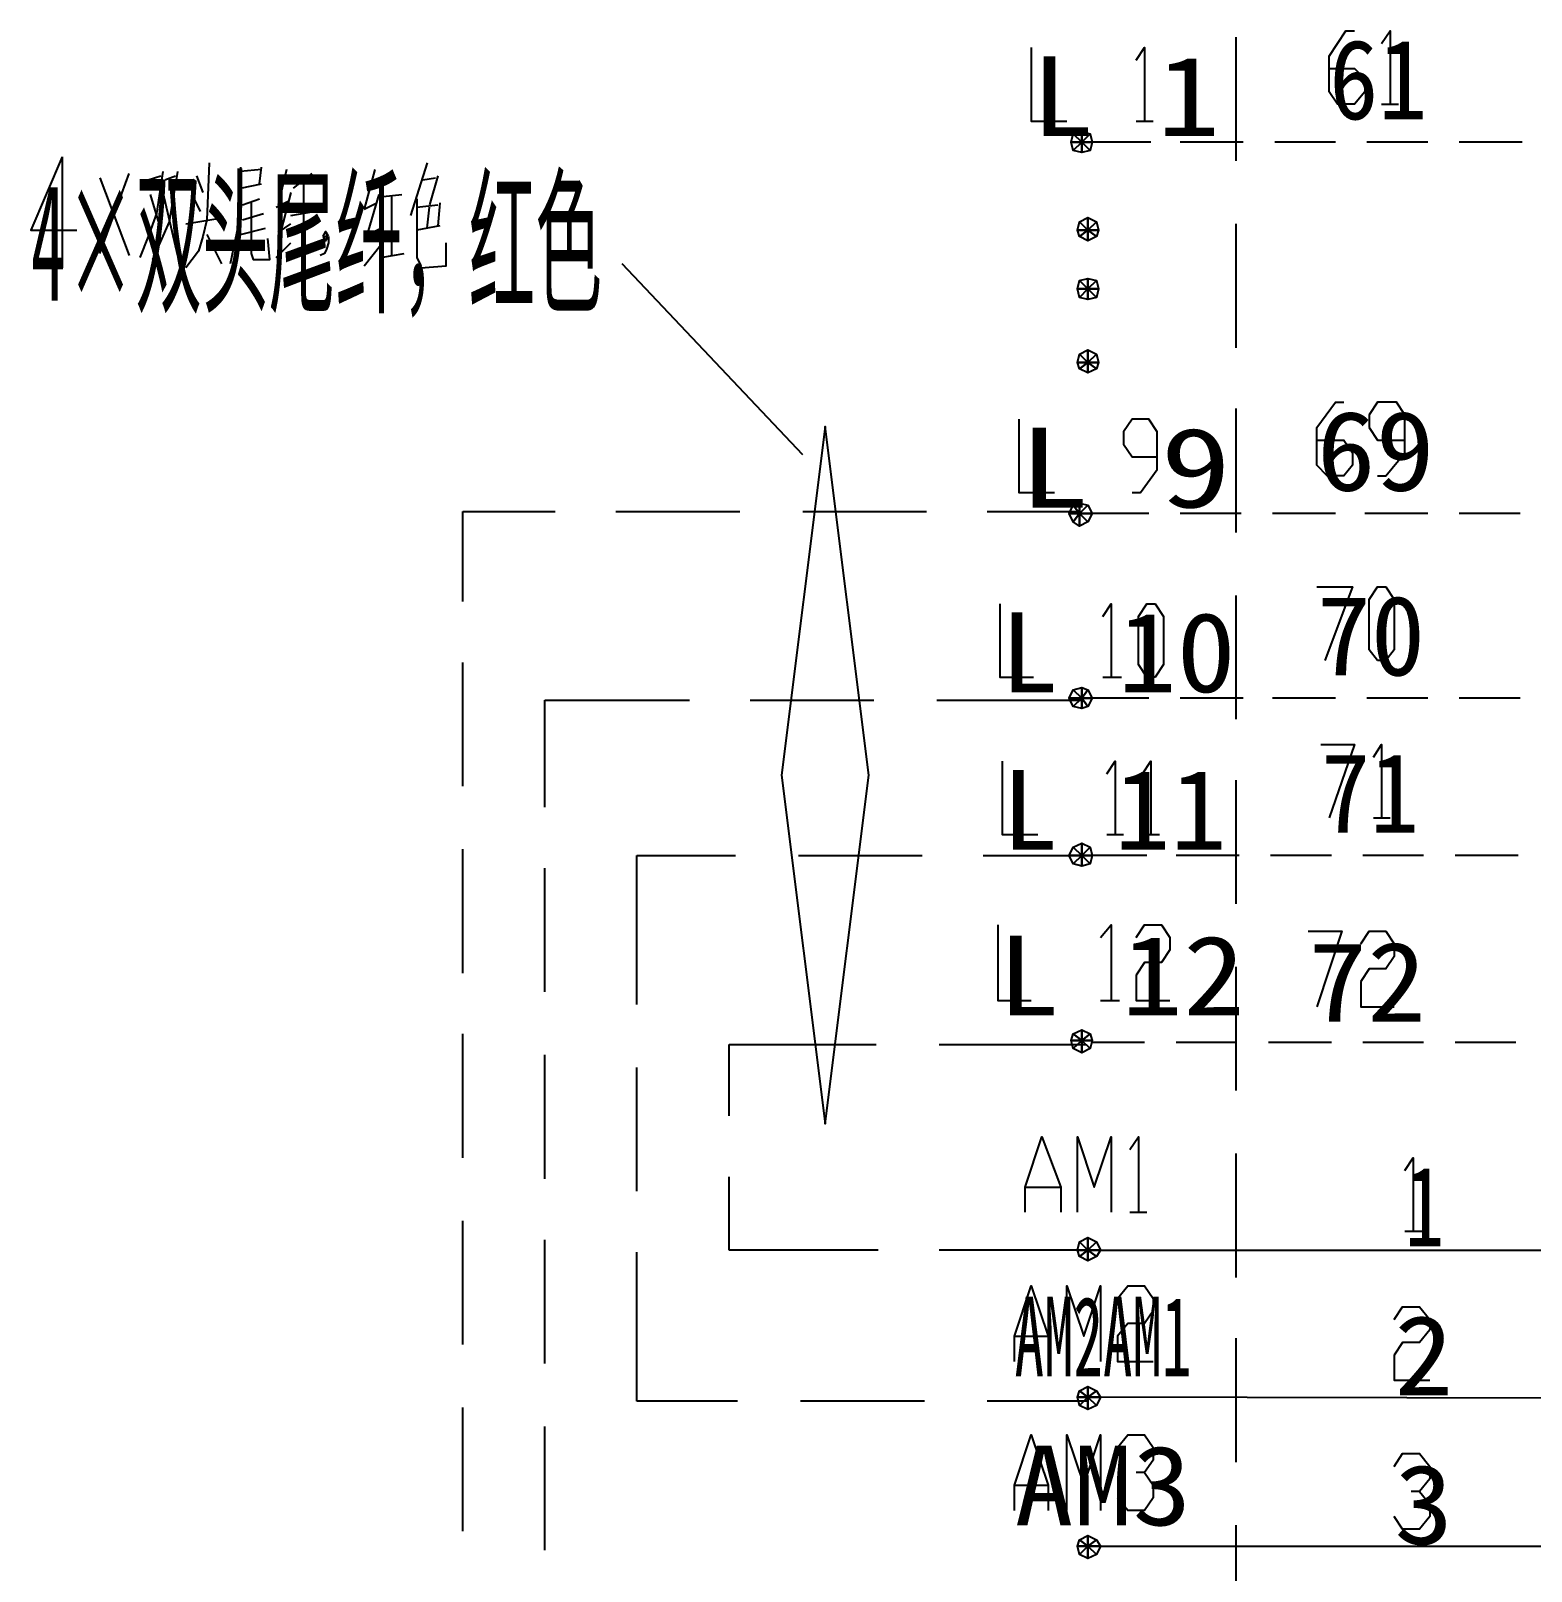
# Model space of a CAD drawing. Header units: metres. Extents: x 17 to 1757, y 17 to 1207.
# Drawn here: x 1063.2 to 1166.2, y 645.6 to 751.2 of the extents above; entities that cross this region are included whole.
import ezdxf

# ---------------------------------------------------------------- set-up
doc = ezdxf.new("R2010")
doc.units = ezdxf.units.M
for name, color, linetype in [('LINES', 7, 'Continuous'), ('POLYLINES', 4, 'Continuous'), ('TEXTS', 3, 'Continuous')]:
    doc.layers.add(name, color=color, linetype=linetype)

msp = doc.modelspace()

# ---------------------------------------------------------------- linework, layer by layer
at = {"layer": 'LINES'}
for p, q in [((1145.9, 750.82), (1145.9, 742.32)), ((1155.91, 746.21), (1157.06, 746.21)), ((1139.06, 745.06), (1140.22, 745.06)), ((1140.07, 743.62), (1136.04, 743.62)), ((1146.41, 743.62), (1142.09, 743.62)), ((1152.74, 743.62), (1148.57, 743.62)), ((1159.08, 743.62), (1154.9, 743.62)), ((1165.56, 743.62), (1161.24, 743.62)), ((1065.34, 742.61), (1065.34, 734.98)), ((1090.39, 742.18), (1089.24, 738.58)), ((1067.93, 735.98), (1069.94, 741.46)), ((1067.93, 741.17), (1069.94, 735.84)), ((1071.24, 741.02), (1072.1, 741.31)), ((1072.39, 741.02), (1073.11, 741.31)), ((1074.55, 741.31), (1074.98, 740.16)), ((1079.02, 741.74), (1077.58, 741.6)), ((1078.87, 740.74), (1079.02, 741.89)), ((1080.74, 741.74), (1080.17, 739.3)), ((1082.47, 741.46), (1081.18, 740.45)), ((1081.9, 741.02), (1081.9, 735.12)), ((1086.79, 741.74), (1086.07, 739.01)), ((1090.1, 741.02), (1090.97, 741.17)), ((1091.11, 741.31), (1090.54, 739.3)), ((1071.38, 740.02), (1072.1, 737.57)), ((1074.84, 738.86), (1074.26, 740.02)), ((1077.58, 740.45), (1079.02, 740.74)), ((1081.03, 740.16), (1080.31, 737.42)), ((1087.08, 740.02), (1086.22, 737.14)), ((1087.37, 739.87), (1088.66, 740.02)), ((1087.94, 739.87), (1087.94, 735.84)), ((1077.72, 739.3), (1078.87, 739.73)), ((1080.02, 739.15), (1080.89, 739.58)), ((1081.03, 738.58), (1082.62, 738.86)), ((1086.07, 739.01), (1086.94, 739.44)), ((1089.67, 739.15), (1091.11, 739.3)), ((1090.39, 737.71), (1090.54, 739.15)), ((1091.26, 739.44), (1091.11, 737.86)), ((1073.83, 738), (1076.42, 738.43)), ((1077.72, 738.29), (1079.16, 738.72)), ((1080.17, 737.42), (1081.03, 738)), ((1091.26, 737.86), (1089.67, 737.57)), ((1145.9, 738), (1145.9, 729.5)), ((1075.27, 737.28), (1076.28, 735.26)), ((1077.58, 737.28), (1079.3, 737.71)), ((1080.02, 735.7), (1081.03, 736.7)), ((1083.34, 737.14), (1083.48, 737.14)), ((1083.48, 737.42), (1083.48, 737.14)), ((1083.48, 737.28), (1083.48, 737.14)), ((1083.48, 737.14), (1083.48, 736.99)), ((1086.07, 737.14), (1087.22, 737.71)), ((1086.07, 735.12), (1087.22, 736.56)), ((1087.22, 735.7), (1088.81, 735.98)), ((1116.17, 722.16), (1103.78, 735.26)), ((1145.9, 725.33), (1145.9, 716.83)), ((1092.84, 712.08), (1092.84, 718.27)), ((1092.84, 718.27), (1099.18, 718.27)), ((1103.35, 718.27), (1111.85, 718.27)), ((1116.17, 718.27), (1124.66, 718.27)), ((1128.84, 718.27), (1135.18, 718.27)), ((1139.93, 718.13), (1136.04, 718.13)), ((1146.26, 718.13), (1142.09, 718.13)), ((1152.74, 718.13), (1148.42, 718.13)), ((1159.08, 718.13), (1154.76, 718.13)), ((1165.42, 718.13), (1161.24, 718.13)), ((1145.9, 712.51), (1145.9, 704.02)), ((1092.84, 699.41), (1092.84, 707.9)), ((1136.76, 706.9), (1138.06, 706.9)), ((1098.46, 697.97), (1098.46, 705.31)), ((1098.46, 705.31), (1108.39, 705.31)), ((1112.57, 705.31), (1121.06, 705.31)), ((1125.38, 705.31), (1135.32, 705.31)), ((1139.93, 705.46), (1136.04, 705.46)), ((1146.41, 705.46), (1142.09, 705.46)), ((1152.74, 705.46), (1148.42, 705.46)), ((1159.08, 705.46), (1154.9, 705.46)), ((1165.42, 705.46), (1161.24, 705.46)), ((1145.9, 699.84), (1145.9, 691.34)), ((1155.34, 697.25), (1156.49, 697.25)), ((1137.05, 696.1), (1138.2, 696.1)), ((1139.5, 696.1), (1140.65, 696.1)), ((1092.84, 686.59), (1092.84, 695.09)), ((1104.79, 684.43), (1104.79, 694.66)), ((1104.79, 694.66), (1111.56, 694.66)), ((1115.88, 694.66), (1124.38, 694.66)), ((1128.55, 694.66), (1135.46, 694.66)), ((1139.78, 694.66), (1136.04, 694.66)), ((1146.12, 694.66), (1141.8, 694.66)), ((1152.46, 694.66), (1148.28, 694.66)), ((1158.79, 694.66), (1154.62, 694.66)), ((1165.27, 694.66), (1160.95, 694.66)), ((1098.46, 685.3), (1098.46, 693.79)), ((1145.9, 687.02), (1145.9, 678.53)), ((1136.62, 684.72), (1137.91, 684.72)), ((1092.84, 673.92), (1092.84, 682.42)), ((1139.64, 681.84), (1136.04, 681.84)), ((1145.98, 681.84), (1141.8, 681.84)), ((1152.46, 681.84), (1148.14, 681.84)), ((1158.79, 681.84), (1154.62, 681.84)), ((1165.13, 681.84), (1160.95, 681.84)), ((1098.46, 672.48), (1098.46, 680.98)), ((1111.13, 676.8), (1111.13, 681.7)), ((1111.13, 681.7), (1121.21, 681.7)), ((1125.53, 681.7), (1135.61, 681.7)), ((1104.79, 671.62), (1104.79, 680.11)), ((1145.9, 674.21), (1145.9, 665.71)), ((1111.13, 667.58), (1111.13, 672.62)), ((1131.43, 671.9), (1133.88, 671.9)), ((1138.63, 670.18), (1139.78, 670.18)), ((1092.84, 661.1), (1092.84, 669.6)), ((1098.46, 659.81), (1098.46, 668.3)), ((1157.5, 668.88), (1158.79, 668.88)), ((1104.79, 657.22), (1104.79, 667.44)), ((1121.35, 667.58), (1111.13, 667.58)), ((1135.75, 667.58), (1125.53, 667.58)), ((1135.75, 667.58), (1193.35, 667.58)), ((1130.71, 661.68), (1133.02, 661.68)), ((1145.9, 661.54), (1145.9, 653.04)), ((1193.35, 657.36), (1135.75, 657.5)), ((1092.84, 648.29), (1092.84, 656.78)), ((1111.7, 657.22), (1104.79, 657.22)), ((1124.52, 657.22), (1116.02, 657.22)), ((1135.75, 657.22), (1128.84, 657.22)), ((1098.46, 646.99), (1098.46, 655.49)), ((1130.71, 651.46), (1133.02, 651.46)), ((1145.9, 648.72), (1145.9, 640.22)), ((1135.75, 647.28), (1193.35, 647.28))]:
    msp.add_line(p, q, dxfattribs=at)
at = {"layer": 'POLYLINES'}
for points in [[(1152.31, 748.66), (1154.04, 748.66), (1154.76, 747.94), (1154.76, 747.07), (1154.04, 746.21), (1152.89, 746.21), (1152.31, 747.07), (1152.31, 749.52), (1153.46, 751.25), (1154.04, 751.25)], [(1155.91, 750.38), (1156.49, 751.25), (1156.49, 746.21)], [(1131.86, 750.1), (1131.86, 745.06), (1134.31, 745.06)], [(1139.06, 749.23), (1139.64, 750.1), (1139.64, 745.06)], [(1135.32, 743.62), (1134.6, 743.62), (1134.74, 744.19), (1135.32, 743.62)], [(1135.32, 743.62), (1134.6, 743.62), (1134.74, 744.19), (1135.32, 743.62)], [(1135.32, 743.62), (1134.6, 743.62), (1134.74, 744.19), (1135.32, 743.62)], [(1135.32, 743.62), (1134.6, 743.62), (1134.74, 744.19), (1135.32, 743.62)], [(1135.32, 743.62), (1134.74, 744.19), (1135.32, 744.34), (1135.32, 743.62)], [(1135.32, 743.62), (1134.74, 744.19), (1135.32, 744.34), (1135.32, 743.62)], [(1135.32, 743.62), (1134.74, 744.19), (1135.32, 744.34), (1135.32, 743.62)], [(1135.32, 743.62), (1134.74, 744.19), (1135.32, 744.34), (1135.32, 743.62)], [(1135.32, 743.62), (1135.32, 744.34), (1135.9, 744.19), (1135.32, 743.62)], [(1135.32, 743.62), (1135.32, 744.34), (1135.9, 744.19), (1135.32, 743.62)], [(1135.32, 743.62), (1135.32, 744.34), (1135.9, 744.19), (1135.32, 743.62)], [(1135.32, 743.62), (1135.32, 744.34), (1135.9, 744.19), (1135.32, 743.62)], [(1135.32, 743.62), (1135.9, 744.19), (1136.04, 743.62), (1135.32, 743.62)], [(1135.32, 743.62), (1135.9, 744.19), (1136.04, 743.62), (1135.32, 743.62)], [(1135.32, 743.62), (1135.9, 744.19), (1136.04, 743.62), (1135.32, 743.62)], [(1135.32, 743.62), (1135.9, 744.19), (1136.04, 743.62), (1135.32, 743.62)], [(1135.32, 743.62), (1134.74, 743.04), (1134.6, 743.62), (1135.32, 743.62)], [(1135.32, 743.62), (1134.74, 743.04), (1134.6, 743.62), (1135.32, 743.62)], [(1135.32, 743.62), (1134.74, 743.04), (1134.6, 743.62), (1135.32, 743.62)], [(1135.32, 743.62), (1134.74, 743.04), (1134.6, 743.62), (1135.32, 743.62)], [(1135.32, 743.62), (1135.32, 742.9), (1134.74, 743.04), (1135.32, 743.62)], [(1135.32, 743.62), (1135.32, 742.9), (1134.74, 743.04), (1135.32, 743.62)], [(1135.32, 743.62), (1135.32, 742.9), (1134.74, 743.04), (1135.32, 743.62)], [(1135.32, 743.62), (1135.32, 742.9), (1134.74, 743.04), (1135.32, 743.62)], [(1135.32, 743.62), (1135.9, 743.04), (1135.32, 742.9), (1135.32, 743.62)], [(1135.32, 743.62), (1135.9, 743.04), (1135.32, 742.9), (1135.32, 743.62)], [(1135.32, 743.62), (1136.04, 743.62), (1135.9, 743.04), (1135.32, 743.62)], [(1135.32, 743.62), (1136.04, 743.62), (1135.9, 743.04), (1135.32, 743.62)], [(1135.32, 743.62), (1135.9, 743.04), (1135.32, 742.9), (1135.32, 743.62)], [(1135.32, 743.62), (1135.9, 743.04), (1135.32, 742.9), (1135.32, 743.62)], [(1135.32, 743.62), (1136.04, 743.62), (1135.9, 743.04), (1135.32, 743.62)], [(1135.32, 743.62), (1136.04, 743.62), (1135.9, 743.04), (1135.32, 743.62)], [(1065.34, 742.61), (1063.18, 737.57), (1066.34, 737.57)], [(1075.42, 742.18), (1075.27, 738.29), (1074.98, 737.14), (1074.7, 736.13), (1073.83, 734.98)], [(1072.25, 741.6), (1071.82, 738.72), (1071.24, 737.14), (1070.66, 735.7)], [(1073.26, 741.6), (1072.68, 738.14), (1071.53, 735.55)], [(1077.58, 741.89), (1077.58, 740.45), (1077.43, 738), (1076.86, 735.26)], [(1072.25, 740.16), (1073.26, 735.84), (1073.54, 735.84)], [(1078.3, 739.44), (1078.3, 735.98), (1078.44, 735.55), (1079.59, 735.55), (1079.45, 736.99)], [(1089.67, 739.73), (1089.67, 735.7), (1089.96, 735.12)], [(1135.75, 737.57), (1135.03, 737.57), (1135.18, 738.14), (1135.75, 737.57)], [(1135.75, 737.57), (1135.03, 737.57), (1135.18, 738.14), (1135.75, 737.57)], [(1135.75, 737.57), (1135.03, 737.57), (1135.18, 738.14), (1135.75, 737.57)], [(1135.75, 737.57), (1135.03, 737.57), (1135.18, 738.14), (1135.75, 737.57)], [(1135.75, 737.57), (1135.18, 738.14), (1135.75, 738.43), (1135.75, 737.57)], [(1135.75, 737.57), (1135.18, 738.14), (1135.75, 738.43), (1135.75, 737.57)], [(1135.75, 737.57), (1135.18, 738.14), (1135.75, 738.43), (1135.75, 737.57)], [(1135.75, 737.57), (1135.18, 738.14), (1135.75, 738.43), (1135.75, 737.57)], [(1135.75, 737.57), (1135.75, 738.43), (1136.33, 738.14), (1135.75, 737.57)], [(1135.75, 737.57), (1135.75, 738.43), (1136.33, 738.14), (1135.75, 737.57)], [(1135.75, 737.57), (1135.75, 738.43), (1136.33, 738.14), (1135.75, 737.57)], [(1135.75, 737.57), (1135.75, 738.43), (1136.33, 738.14), (1135.75, 737.57)], [(1135.75, 737.57), (1136.33, 738.14), (1136.47, 737.57), (1135.75, 737.57)], [(1135.75, 737.57), (1136.33, 738.14), (1136.47, 737.57), (1135.75, 737.57)], [(1135.75, 737.57), (1136.33, 738.14), (1136.47, 737.57), (1135.75, 737.57)], [(1135.75, 737.57), (1136.33, 738.14), (1136.47, 737.57), (1135.75, 737.57)], [(1083.62, 737.14), (1083.62, 736.7), (1083.48, 736.27), (1083.34, 735.98), (1083.05, 735.84)], [(1083.61, 737.17), (1083.42, 737.49), (1083.23, 737.17)], [(1083.23, 737.17), (1083.42, 736.85), (1083.61, 737.17)], [(1089.96, 734.98), (1091.69, 735.12), (1091.69, 736.7)], [(1135.75, 737.57), (1135.18, 737.14), (1135.03, 737.57), (1135.75, 737.57)], [(1135.75, 737.57), (1135.18, 737.14), (1135.03, 737.57), (1135.75, 737.57)], [(1135.75, 737.57), (1135.18, 737.14), (1135.03, 737.57), (1135.75, 737.57)], [(1135.75, 737.57), (1135.18, 737.14), (1135.03, 737.57), (1135.75, 737.57)], [(1135.75, 737.57), (1135.75, 736.85), (1135.18, 737.14), (1135.75, 737.57)], [(1135.75, 737.57), (1135.75, 736.85), (1135.18, 737.14), (1135.75, 737.57)], [(1135.75, 737.57), (1135.75, 736.85), (1135.18, 737.14), (1135.75, 737.57)], [(1135.75, 737.57), (1135.75, 736.85), (1135.18, 737.14), (1135.75, 737.57)], [(1135.75, 737.57), (1136.33, 737.14), (1135.75, 736.85), (1135.75, 737.57)], [(1135.75, 737.57), (1136.33, 737.14), (1135.75, 736.85), (1135.75, 737.57)], [(1135.75, 737.57), (1136.47, 737.57), (1136.33, 737.14), (1135.75, 737.57)], [(1135.75, 737.57), (1136.47, 737.57), (1136.33, 737.14), (1135.75, 737.57)], [(1135.75, 737.57), (1136.33, 737.14), (1135.75, 736.85), (1135.75, 737.57)], [(1135.75, 737.57), (1136.33, 737.14), (1135.75, 736.85), (1135.75, 737.57)], [(1135.75, 737.57), (1136.47, 737.57), (1136.33, 737.14), (1135.75, 737.57)], [(1135.75, 737.57), (1136.47, 737.57), (1136.33, 737.14), (1135.75, 737.57)], [(1135.75, 733.54), (1135.03, 733.54), (1135.18, 734.11), (1135.75, 733.54)], [(1135.75, 733.54), (1135.03, 733.54), (1135.18, 734.11), (1135.75, 733.54)], [(1135.75, 733.54), (1135.03, 733.54), (1135.18, 734.11), (1135.75, 733.54)], [(1135.75, 733.54), (1135.03, 733.54), (1135.18, 734.11), (1135.75, 733.54)], [(1135.75, 733.54), (1135.18, 732.96), (1135.03, 733.54), (1135.75, 733.54)], [(1135.75, 733.54), (1135.18, 732.96), (1135.03, 733.54), (1135.75, 733.54)], [(1135.75, 733.54), (1135.18, 732.96), (1135.03, 733.54), (1135.75, 733.54)], [(1135.75, 733.54), (1135.18, 732.96), (1135.03, 733.54), (1135.75, 733.54)], [(1135.75, 733.54), (1135.18, 734.11), (1135.75, 734.26), (1135.75, 733.54)], [(1135.75, 733.54), (1135.18, 734.11), (1135.75, 734.26), (1135.75, 733.54)], [(1135.75, 733.54), (1135.18, 734.11), (1135.75, 734.26), (1135.75, 733.54)], [(1135.75, 733.54), (1135.18, 734.11), (1135.75, 734.26), (1135.75, 733.54)], [(1135.75, 733.54), (1135.75, 732.82), (1135.18, 732.96), (1135.75, 733.54)], [(1135.75, 733.54), (1135.75, 732.82), (1135.18, 732.96), (1135.75, 733.54)], [(1135.75, 733.54), (1135.75, 732.82), (1135.18, 732.96), (1135.75, 733.54)], [(1135.75, 733.54), (1135.75, 732.82), (1135.18, 732.96), (1135.75, 733.54)], [(1135.75, 733.54), (1135.75, 734.26), (1136.33, 734.11), (1135.75, 733.54)], [(1135.75, 733.54), (1135.75, 734.26), (1136.33, 734.11), (1135.75, 733.54)], [(1135.75, 733.54), (1135.75, 734.26), (1136.33, 734.11), (1135.75, 733.54)], [(1135.75, 733.54), (1135.75, 734.26), (1136.33, 734.11), (1135.75, 733.54)], [(1135.75, 733.54), (1136.33, 734.11), (1136.47, 733.54), (1135.75, 733.54)], [(1135.75, 733.54), (1136.33, 734.11), (1136.47, 733.54), (1135.75, 733.54)], [(1135.75, 733.54), (1136.33, 734.11), (1136.47, 733.54), (1135.75, 733.54)], [(1135.75, 733.54), (1136.33, 734.11), (1136.47, 733.54), (1135.75, 733.54)], [(1135.75, 733.54), (1136.33, 732.96), (1135.75, 732.82), (1135.75, 733.54)], [(1135.75, 733.54), (1136.33, 732.96), (1135.75, 732.82), (1135.75, 733.54)], [(1135.75, 733.54), (1136.47, 733.54), (1136.33, 732.96), (1135.75, 733.54)], [(1135.75, 733.54), (1136.47, 733.54), (1136.33, 732.96), (1135.75, 733.54)], [(1135.75, 733.54), (1136.33, 732.96), (1135.75, 732.82), (1135.75, 733.54)], [(1135.75, 733.54), (1136.33, 732.96), (1135.75, 732.82), (1135.75, 733.54)], [(1135.75, 733.54), (1136.47, 733.54), (1136.33, 732.96), (1135.75, 733.54)], [(1135.75, 733.54), (1136.47, 733.54), (1136.33, 732.96), (1135.75, 733.54)], [(1135.75, 728.5), (1135.18, 729.07), (1135.75, 729.36), (1135.75, 728.5)], [(1135.75, 728.5), (1135.18, 729.07), (1135.75, 729.36), (1135.75, 728.5)], [(1135.75, 728.5), (1135.18, 729.07), (1135.75, 729.36), (1135.75, 728.5)], [(1135.75, 728.5), (1135.18, 729.07), (1135.75, 729.36), (1135.75, 728.5)], [(1135.75, 728.5), (1135.75, 729.36), (1136.33, 729.07), (1135.75, 728.5)], [(1135.75, 728.5), (1135.75, 729.36), (1136.33, 729.07), (1135.75, 728.5)], [(1135.75, 728.5), (1135.75, 729.36), (1136.33, 729.07), (1135.75, 728.5)], [(1135.75, 728.5), (1135.75, 729.36), (1136.33, 729.07), (1135.75, 728.5)], [(1135.75, 728.5), (1135.03, 728.5), (1135.18, 729.07), (1135.75, 728.5)], [(1135.75, 728.5), (1135.03, 728.5), (1135.18, 729.07), (1135.75, 728.5)], [(1135.75, 728.5), (1135.03, 728.5), (1135.18, 729.07), (1135.75, 728.5)], [(1135.75, 728.5), (1135.03, 728.5), (1135.18, 729.07), (1135.75, 728.5)], [(1135.75, 728.5), (1135.18, 728.06), (1135.03, 728.5), (1135.75, 728.5)], [(1135.75, 728.5), (1135.18, 728.06), (1135.03, 728.5), (1135.75, 728.5)], [(1135.75, 728.5), (1135.18, 728.06), (1135.03, 728.5), (1135.75, 728.5)], [(1135.75, 728.5), (1135.18, 728.06), (1135.03, 728.5), (1135.75, 728.5)], [(1135.75, 728.5), (1135.75, 727.78), (1135.18, 728.06), (1135.75, 728.5)], [(1135.75, 728.5), (1135.75, 727.78), (1135.18, 728.06), (1135.75, 728.5)], [(1135.75, 728.5), (1135.75, 727.78), (1135.18, 728.06), (1135.75, 728.5)], [(1135.75, 728.5), (1135.75, 727.78), (1135.18, 728.06), (1135.75, 728.5)], [(1135.75, 728.5), (1136.33, 729.07), (1136.47, 728.5), (1135.75, 728.5)], [(1135.75, 728.5), (1136.33, 729.07), (1136.47, 728.5), (1135.75, 728.5)], [(1135.75, 728.5), (1136.33, 729.07), (1136.47, 728.5), (1135.75, 728.5)], [(1135.75, 728.5), (1136.33, 729.07), (1136.47, 728.5), (1135.75, 728.5)], [(1135.75, 728.5), (1136.33, 728.06), (1135.75, 727.78), (1135.75, 728.5)], [(1135.75, 728.5), (1136.33, 728.06), (1135.75, 727.78), (1135.75, 728.5)], [(1135.75, 728.5), (1136.47, 728.5), (1136.33, 728.06), (1135.75, 728.5)], [(1135.75, 728.5), (1136.47, 728.5), (1136.33, 728.06), (1135.75, 728.5)], [(1135.75, 728.5), (1136.33, 728.06), (1135.75, 727.78), (1135.75, 728.5)], [(1135.75, 728.5), (1136.33, 728.06), (1135.75, 727.78), (1135.75, 728.5)], [(1135.75, 728.5), (1136.47, 728.5), (1136.33, 728.06), (1135.75, 728.5)], [(1135.75, 728.5), (1136.47, 728.5), (1136.33, 728.06), (1135.75, 728.5)], [(1151.45, 723.17), (1153.32, 723.17), (1153.9, 722.3), (1153.9, 721.44), (1153.32, 720.72), (1152.17, 720.72), (1151.45, 721.44), (1151.45, 724.03), (1152.74, 725.76), (1153.32, 725.76)], [(1155.62, 720.72), (1156.2, 720.72), (1157.5, 722.3), (1157.5, 724.9), (1156.92, 725.76), (1155.62, 725.76), (1155.05, 724.9), (1155.05, 724.03), (1155.62, 723.17), (1157.5, 723.17)], [(1117.72, 676.26), (1120.71, 700.18), (1117.72, 724.09), (1114.72, 700.18), (1117.72, 676.26), (1117.72, 676.26)], [(1131, 724.61), (1131, 719.57), (1133.45, 719.57)], [(1138.78, 719.57), (1139.35, 719.57), (1140.5, 721.15), (1140.5, 723.74), (1139.93, 724.61), (1138.78, 724.61), (1138.2, 723.74), (1138.2, 722.88), (1138.78, 722.02), (1140.5, 722.02)], [(1135.18, 718.13), (1134.74, 718.7), (1135.18, 718.85), (1135.18, 718.13)], [(1135.18, 718.13), (1134.74, 718.7), (1135.18, 718.85), (1135.18, 718.13)], [(1135.18, 718.13), (1134.74, 718.7), (1135.18, 718.85), (1135.18, 718.13)], [(1135.18, 718.13), (1134.74, 718.7), (1135.18, 718.85), (1135.18, 718.13)], [(1135.18, 718.13), (1135.18, 718.85), (1135.75, 718.7), (1135.18, 718.13)], [(1135.18, 718.13), (1135.18, 718.85), (1135.75, 718.7), (1135.18, 718.13)], [(1135.18, 718.13), (1135.18, 718.85), (1135.75, 718.7), (1135.18, 718.13)], [(1135.18, 718.13), (1135.18, 718.85), (1135.75, 718.7), (1135.18, 718.13)], [(1135.18, 718.13), (1134.46, 718.13), (1134.74, 718.7), (1135.18, 718.13)], [(1135.18, 718.13), (1134.46, 718.13), (1134.74, 718.7), (1135.18, 718.13)], [(1135.18, 718.13), (1134.46, 718.13), (1134.74, 718.7), (1135.18, 718.13)], [(1135.18, 718.13), (1134.46, 718.13), (1134.74, 718.7), (1135.18, 718.13)], [(1135.18, 718.13), (1134.74, 717.55), (1134.46, 718.13), (1135.18, 718.13)], [(1135.18, 718.13), (1134.74, 717.55), (1134.46, 718.13), (1135.18, 718.13)], [(1135.18, 718.13), (1134.74, 717.55), (1134.46, 718.13), (1135.18, 718.13)], [(1135.18, 718.13), (1134.74, 717.55), (1134.46, 718.13), (1135.18, 718.13)], [(1135.18, 718.13), (1135.18, 717.26), (1134.74, 717.55), (1135.18, 718.13)], [(1135.18, 718.13), (1135.18, 717.26), (1134.74, 717.55), (1135.18, 718.13)], [(1135.18, 718.13), (1135.18, 717.26), (1134.74, 717.55), (1135.18, 718.13)], [(1135.18, 718.13), (1135.18, 717.26), (1134.74, 717.55), (1135.18, 718.13)], [(1135.18, 718.13), (1135.75, 718.7), (1136.04, 718.13), (1135.18, 718.13)], [(1135.18, 718.13), (1135.75, 718.7), (1136.04, 718.13), (1135.18, 718.13)], [(1135.18, 718.13), (1135.75, 718.7), (1136.04, 718.13), (1135.18, 718.13)], [(1135.18, 718.13), (1135.75, 718.7), (1136.04, 718.13), (1135.18, 718.13)], [(1135.18, 718.13), (1135.75, 717.55), (1135.18, 717.26), (1135.18, 718.13)], [(1135.18, 718.13), (1135.75, 717.55), (1135.18, 717.26), (1135.18, 718.13)], [(1135.18, 718.13), (1136.04, 718.13), (1135.75, 717.55), (1135.18, 718.13)], [(1135.18, 718.13), (1136.04, 718.13), (1135.75, 717.55), (1135.18, 718.13)], [(1135.18, 718.13), (1135.75, 717.55), (1135.18, 717.26), (1135.18, 718.13)], [(1135.18, 718.13), (1135.75, 717.55), (1135.18, 717.26), (1135.18, 718.13)], [(1135.18, 718.13), (1136.04, 718.13), (1135.75, 717.55), (1135.18, 718.13)], [(1135.18, 718.13), (1136.04, 718.13), (1135.75, 717.55), (1135.18, 718.13)], [(1151.45, 713.09), (1153.9, 713.09), (1152.02, 708.05)], [(1155.62, 708.05), (1155.05, 708.77), (1155.05, 712.22), (1155.62, 713.09), (1156.2, 713.09), (1156.78, 712.22), (1156.78, 708.77), (1156.2, 708.05), (1155.62, 708.05)], [(1129.7, 711.94), (1129.7, 706.9), (1132.01, 706.9)], [(1136.76, 711.07), (1137.34, 711.94), (1137.34, 706.9)], [(1139.78, 706.9), (1139.21, 707.76), (1139.21, 711.07), (1139.78, 711.94), (1140.36, 711.94), (1140.94, 711.07), (1140.94, 707.76), (1140.36, 706.9), (1139.78, 706.9)], [(1135.32, 705.46), (1134.74, 706.03), (1135.32, 706.18), (1135.32, 705.46)], [(1135.32, 705.46), (1134.74, 706.03), (1135.32, 706.18), (1135.32, 705.46)], [(1135.32, 705.46), (1134.74, 706.03), (1135.32, 706.18), (1135.32, 705.46)], [(1135.32, 705.46), (1134.74, 706.03), (1135.32, 706.18), (1135.32, 705.46)], [(1135.32, 705.46), (1135.32, 706.18), (1135.75, 706.03), (1135.32, 705.46)], [(1135.32, 705.46), (1135.32, 706.18), (1135.75, 706.03), (1135.32, 705.46)], [(1135.32, 705.46), (1135.32, 706.18), (1135.75, 706.03), (1135.32, 705.46)], [(1135.32, 705.46), (1135.32, 706.18), (1135.75, 706.03), (1135.32, 705.46)], [(1135.32, 705.46), (1134.46, 705.46), (1134.74, 706.03), (1135.32, 705.46)], [(1135.32, 705.46), (1134.46, 705.46), (1134.74, 706.03), (1135.32, 705.46)], [(1135.32, 705.46), (1134.46, 705.46), (1134.74, 706.03), (1135.32, 705.46)], [(1135.32, 705.46), (1134.46, 705.46), (1134.74, 706.03), (1135.32, 705.46)], [(1135.32, 705.46), (1134.74, 704.88), (1134.46, 705.46), (1135.32, 705.46)], [(1135.32, 705.46), (1134.74, 704.88), (1134.46, 705.46), (1135.32, 705.46)], [(1135.32, 705.46), (1134.74, 704.88), (1134.46, 705.46), (1135.32, 705.46)], [(1135.32, 705.46), (1134.74, 704.88), (1134.46, 705.46), (1135.32, 705.46)], [(1135.32, 705.46), (1135.32, 704.74), (1134.74, 704.88), (1135.32, 705.46)], [(1135.32, 705.46), (1135.32, 704.74), (1134.74, 704.88), (1135.32, 705.46)], [(1135.32, 705.46), (1135.32, 704.74), (1134.74, 704.88), (1135.32, 705.46)], [(1135.32, 705.46), (1135.32, 704.74), (1134.74, 704.88), (1135.32, 705.46)], [(1135.32, 705.46), (1135.75, 706.03), (1136.04, 705.46), (1135.32, 705.46)], [(1135.32, 705.46), (1135.75, 706.03), (1136.04, 705.46), (1135.32, 705.46)], [(1135.32, 705.46), (1135.75, 706.03), (1136.04, 705.46), (1135.32, 705.46)], [(1135.32, 705.46), (1135.75, 706.03), (1136.04, 705.46), (1135.32, 705.46)], [(1135.32, 705.46), (1135.75, 704.88), (1135.32, 704.74), (1135.32, 705.46)], [(1135.32, 705.46), (1135.75, 704.88), (1135.32, 704.74), (1135.32, 705.46)], [(1135.32, 705.46), (1136.04, 705.46), (1135.75, 704.88), (1135.32, 705.46)], [(1135.32, 705.46), (1136.04, 705.46), (1135.75, 704.88), (1135.32, 705.46)], [(1135.32, 705.46), (1135.75, 704.88), (1135.32, 704.74), (1135.32, 705.46)], [(1135.32, 705.46), (1135.75, 704.88), (1135.32, 704.74), (1135.32, 705.46)], [(1135.32, 705.46), (1136.04, 705.46), (1135.75, 704.88), (1135.32, 705.46)], [(1135.32, 705.46), (1136.04, 705.46), (1135.75, 704.88), (1135.32, 705.46)], [(1151.74, 702.29), (1154.04, 702.29), (1152.31, 697.25)], [(1155.34, 701.42), (1155.91, 702.29), (1155.91, 697.25)], [(1129.85, 701.14), (1129.85, 696.1), (1132.3, 696.1)], [(1137.05, 700.27), (1137.62, 701.14), (1137.62, 696.1)], [(1139.5, 700.27), (1140.07, 701.14), (1140.07, 696.1)], [(1135.32, 694.66), (1134.74, 695.23), (1135.32, 695.52), (1135.32, 694.66)], [(1135.32, 694.66), (1134.74, 695.23), (1135.32, 695.52), (1135.32, 694.66)], [(1135.32, 694.66), (1134.74, 695.23), (1135.32, 695.52), (1135.32, 694.66)], [(1135.32, 694.66), (1134.74, 695.23), (1135.32, 695.52), (1135.32, 694.66)], [(1135.32, 694.66), (1135.32, 695.52), (1135.9, 695.23), (1135.32, 694.66)], [(1135.32, 694.66), (1135.32, 695.52), (1135.9, 695.23), (1135.32, 694.66)], [(1135.32, 694.66), (1135.32, 695.52), (1135.9, 695.23), (1135.32, 694.66)], [(1135.32, 694.66), (1135.32, 695.52), (1135.9, 695.23), (1135.32, 694.66)], [(1135.32, 694.66), (1134.46, 694.66), (1134.74, 695.23), (1135.32, 694.66)], [(1135.32, 694.66), (1134.46, 694.66), (1134.74, 695.23), (1135.32, 694.66)], [(1135.32, 694.66), (1134.46, 694.66), (1134.74, 695.23), (1135.32, 694.66)], [(1135.32, 694.66), (1134.46, 694.66), (1134.74, 695.23), (1135.32, 694.66)], [(1135.32, 694.66), (1134.74, 694.08), (1134.46, 694.66), (1135.32, 694.66)], [(1135.32, 694.66), (1134.74, 694.08), (1134.46, 694.66), (1135.32, 694.66)], [(1135.32, 694.66), (1134.74, 694.08), (1134.46, 694.66), (1135.32, 694.66)], [(1135.32, 694.66), (1134.74, 694.08), (1134.46, 694.66), (1135.32, 694.66)], [(1135.32, 694.66), (1135.32, 693.94), (1134.74, 694.08), (1135.32, 694.66)], [(1135.32, 694.66), (1135.32, 693.94), (1134.74, 694.08), (1135.32, 694.66)], [(1135.32, 694.66), (1135.32, 693.94), (1134.74, 694.08), (1135.32, 694.66)], [(1135.32, 694.66), (1135.32, 693.94), (1134.74, 694.08), (1135.32, 694.66)], [(1135.32, 694.66), (1135.9, 695.23), (1136.04, 694.66), (1135.32, 694.66)], [(1135.32, 694.66), (1135.9, 695.23), (1136.04, 694.66), (1135.32, 694.66)], [(1135.32, 694.66), (1135.9, 695.23), (1136.04, 694.66), (1135.32, 694.66)], [(1135.32, 694.66), (1135.9, 695.23), (1136.04, 694.66), (1135.32, 694.66)], [(1135.32, 694.66), (1135.9, 694.08), (1135.32, 693.94), (1135.32, 694.66)], [(1135.32, 694.66), (1135.9, 694.08), (1135.32, 693.94), (1135.32, 694.66)], [(1135.32, 694.66), (1136.04, 694.66), (1135.9, 694.08), (1135.32, 694.66)], [(1135.32, 694.66), (1136.04, 694.66), (1135.9, 694.08), (1135.32, 694.66)], [(1135.32, 694.66), (1135.9, 694.08), (1135.32, 693.94), (1135.32, 694.66)], [(1135.32, 694.66), (1135.9, 694.08), (1135.32, 693.94), (1135.32, 694.66)], [(1135.32, 694.66), (1136.04, 694.66), (1135.9, 694.08), (1135.32, 694.66)], [(1135.32, 694.66), (1136.04, 694.66), (1135.9, 694.08), (1135.32, 694.66)], [(1129.56, 689.9), (1129.56, 684.72), (1131.86, 684.72)], [(1136.62, 689.04), (1137.34, 689.9), (1137.34, 684.72)], [(1139.06, 689.04), (1139.64, 689.9), (1140.79, 689.9), (1141.37, 689.04), (1141.37, 688.18), (1140.79, 687.31), (1139.64, 687.31), (1139.06, 686.45), (1139.06, 684.72), (1141.37, 684.72)], [(1150.87, 689.47), (1153.18, 689.47), (1151.45, 684.29)], [(1154.47, 688.61), (1155.05, 689.47), (1156.2, 689.47), (1156.78, 688.61), (1156.78, 687.74), (1156.2, 686.88), (1155.05, 686.88), (1154.47, 686.02), (1154.47, 684.29), (1156.78, 684.29)], [(1135.32, 681.98), (1134.6, 681.98), (1134.74, 682.42), (1135.32, 681.98)], [(1135.32, 681.98), (1134.6, 681.98), (1134.74, 682.42), (1135.32, 681.98)], [(1135.32, 681.98), (1134.6, 681.98), (1134.74, 682.42), (1135.32, 681.98)], [(1135.32, 681.98), (1134.6, 681.98), (1134.74, 682.42), (1135.32, 681.98)], [(1135.32, 681.98), (1134.74, 681.41), (1134.6, 681.98), (1135.32, 681.98)], [(1135.32, 681.98), (1134.74, 681.41), (1134.6, 681.98), (1135.32, 681.98)], [(1135.32, 681.98), (1134.74, 681.41), (1134.6, 681.98), (1135.32, 681.98)], [(1135.32, 681.98), (1134.74, 681.41), (1134.6, 681.98), (1135.32, 681.98)], [(1135.32, 681.98), (1134.74, 682.42), (1135.32, 682.7), (1135.32, 681.98)], [(1135.32, 681.98), (1134.74, 682.42), (1135.32, 682.7), (1135.32, 681.98)], [(1135.32, 681.98), (1134.74, 682.42), (1135.32, 682.7), (1135.32, 681.98)], [(1135.32, 681.98), (1134.74, 682.42), (1135.32, 682.7), (1135.32, 681.98)], [(1135.32, 681.98), (1135.32, 681.12), (1134.74, 681.41), (1135.32, 681.98)], [(1135.32, 681.98), (1135.32, 681.12), (1134.74, 681.41), (1135.32, 681.98)], [(1135.32, 681.98), (1135.32, 681.12), (1134.74, 681.41), (1135.32, 681.98)], [(1135.32, 681.98), (1135.32, 681.12), (1134.74, 681.41), (1135.32, 681.98)], [(1135.32, 681.98), (1135.32, 682.7), (1135.9, 682.42), (1135.32, 681.98)], [(1135.32, 681.98), (1135.32, 682.7), (1135.9, 682.42), (1135.32, 681.98)], [(1135.32, 681.98), (1135.32, 682.7), (1135.9, 682.42), (1135.32, 681.98)], [(1135.32, 681.98), (1135.32, 682.7), (1135.9, 682.42), (1135.32, 681.98)], [(1135.32, 681.98), (1135.9, 682.42), (1136.04, 681.98), (1135.32, 681.98)], [(1135.32, 681.98), (1135.9, 682.42), (1136.04, 681.98), (1135.32, 681.98)], [(1135.32, 681.98), (1135.9, 682.42), (1136.04, 681.98), (1135.32, 681.98)], [(1135.32, 681.98), (1135.9, 682.42), (1136.04, 681.98), (1135.32, 681.98)], [(1135.32, 681.98), (1135.9, 681.41), (1135.32, 681.12), (1135.32, 681.98)], [(1135.32, 681.98), (1135.9, 681.41), (1135.32, 681.12), (1135.32, 681.98)], [(1135.32, 681.98), (1136.04, 681.98), (1135.9, 681.41), (1135.32, 681.98)], [(1135.32, 681.98), (1136.04, 681.98), (1135.9, 681.41), (1135.32, 681.98)], [(1135.32, 681.98), (1135.9, 681.41), (1135.32, 681.12), (1135.32, 681.98)], [(1135.32, 681.98), (1135.9, 681.41), (1135.32, 681.12), (1135.32, 681.98)], [(1135.32, 681.98), (1136.04, 681.98), (1135.9, 681.41), (1135.32, 681.98)], [(1135.32, 681.98), (1136.04, 681.98), (1135.9, 681.41), (1135.32, 681.98)], [(1131.43, 670.18), (1131.43, 671.9), (1132.58, 675.36), (1133.88, 671.9), (1133.88, 670.18)], [(1135.03, 670.18), (1135.03, 675.36), (1136.18, 671.9), (1137.34, 675.36), (1137.34, 670.18)], [(1138.63, 674.5), (1139.21, 675.36), (1139.21, 670.18)], [(1157.5, 673.06), (1158.07, 673.92), (1158.07, 668.88)], [(1135.75, 667.58), (1135.03, 667.58), (1135.18, 668.16), (1135.75, 667.58)], [(1135.75, 667.58), (1135.03, 667.58), (1135.18, 668.16), (1135.75, 667.58)], [(1135.75, 667.58), (1135.03, 667.58), (1135.18, 668.16), (1135.75, 667.58)], [(1135.75, 667.58), (1135.03, 667.58), (1135.18, 668.16), (1135.75, 667.58)], [(1135.75, 667.58), (1135.18, 668.16), (1135.75, 668.45), (1135.75, 667.58)], [(1135.75, 667.58), (1135.18, 668.16), (1135.75, 668.45), (1135.75, 667.58)], [(1135.75, 667.58), (1135.18, 668.16), (1135.75, 668.45), (1135.75, 667.58)], [(1135.75, 667.58), (1135.18, 668.16), (1135.75, 668.45), (1135.75, 667.58)], [(1135.75, 667.58), (1135.75, 668.45), (1136.33, 668.16), (1135.75, 667.58)], [(1135.75, 667.58), (1135.75, 668.45), (1136.33, 668.16), (1135.75, 667.58)], [(1135.75, 667.58), (1135.75, 668.45), (1136.33, 668.16), (1135.75, 667.58)], [(1135.75, 667.58), (1135.75, 668.45), (1136.33, 668.16), (1135.75, 667.58)], [(1135.75, 667.58), (1136.33, 668.16), (1136.62, 667.58), (1135.75, 667.58)], [(1135.75, 667.58), (1136.33, 668.16), (1136.62, 667.58), (1135.75, 667.58)], [(1135.75, 667.58), (1136.33, 668.16), (1136.62, 667.58), (1135.75, 667.58)], [(1135.75, 667.58), (1136.33, 668.16), (1136.62, 667.58), (1135.75, 667.58)], [(1135.75, 667.58), (1135.18, 667.15), (1135.03, 667.58), (1135.75, 667.58)], [(1135.75, 667.58), (1135.18, 667.15), (1135.03, 667.58), (1135.75, 667.58)], [(1135.75, 667.58), (1135.18, 667.15), (1135.03, 667.58), (1135.75, 667.58)], [(1135.75, 667.58), (1135.18, 667.15), (1135.03, 667.58), (1135.75, 667.58)], [(1135.75, 667.58), (1135.75, 666.86), (1135.18, 667.15), (1135.75, 667.58)], [(1135.75, 667.58), (1135.75, 666.86), (1135.18, 667.15), (1135.75, 667.58)], [(1135.75, 667.58), (1135.75, 666.86), (1135.18, 667.15), (1135.75, 667.58)], [(1135.75, 667.58), (1135.75, 666.86), (1135.18, 667.15), (1135.75, 667.58)], [(1135.75, 667.58), (1136.33, 667.15), (1135.75, 666.86), (1135.75, 667.58)], [(1135.75, 667.58), (1136.33, 667.15), (1135.75, 666.86), (1135.75, 667.58)], [(1135.75, 667.58), (1136.62, 667.58), (1136.33, 667.15), (1135.75, 667.58)], [(1135.75, 667.58), (1136.62, 667.58), (1136.33, 667.15), (1135.75, 667.58)], [(1135.75, 667.58), (1136.33, 667.15), (1135.75, 666.86), (1135.75, 667.58)], [(1135.75, 667.58), (1136.33, 667.15), (1135.75, 666.86), (1135.75, 667.58)], [(1135.75, 667.58), (1136.62, 667.58), (1136.33, 667.15), (1135.75, 667.58)], [(1135.75, 667.58), (1136.62, 667.58), (1136.33, 667.15), (1135.75, 667.58)], [(1130.71, 659.95), (1130.71, 661.68), (1131.86, 665.14), (1133.02, 661.68), (1133.02, 659.95)], [(1134.31, 659.95), (1134.31, 665.14), (1135.46, 661.68), (1136.62, 665.14), (1136.62, 659.95)], [(1137.77, 664.27), (1138.49, 665.14), (1139.64, 665.14), (1140.22, 664.27), (1140.22, 663.41), (1139.64, 662.54), (1138.49, 662.54), (1137.77, 661.68), (1137.77, 659.95), (1140.22, 659.95)], [(1156.78, 662.83), (1157.35, 663.7), (1158.5, 663.7), (1159.22, 662.83), (1159.22, 662.11), (1158.5, 661.25), (1157.35, 661.25), (1156.78, 660.38), (1156.78, 658.66), (1159.22, 658.66)], [(1135.75, 657.5), (1135.03, 657.5), (1135.18, 657.94), (1135.75, 657.5)], [(1135.75, 657.5), (1135.03, 657.5), (1135.18, 657.94), (1135.75, 657.5)], [(1135.75, 657.5), (1135.03, 657.5), (1135.18, 657.94), (1135.75, 657.5)], [(1135.75, 657.5), (1135.03, 657.5), (1135.18, 657.94), (1135.75, 657.5)], [(1135.75, 657.5), (1135.18, 656.93), (1135.03, 657.5), (1135.75, 657.5)], [(1135.75, 657.5), (1135.18, 656.93), (1135.03, 657.5), (1135.75, 657.5)], [(1135.75, 657.5), (1135.18, 656.93), (1135.03, 657.5), (1135.75, 657.5)], [(1135.75, 657.5), (1135.18, 656.93), (1135.03, 657.5), (1135.75, 657.5)], [(1135.75, 657.5), (1135.18, 657.94), (1135.75, 658.22), (1135.75, 657.5)], [(1135.75, 657.5), (1135.18, 657.94), (1135.75, 658.22), (1135.75, 657.5)], [(1135.75, 657.5), (1135.18, 657.94), (1135.75, 658.22), (1135.75, 657.5)], [(1135.75, 657.5), (1135.18, 657.94), (1135.75, 658.22), (1135.75, 657.5)], [(1135.75, 657.5), (1135.75, 656.64), (1135.18, 656.93), (1135.75, 657.5)], [(1135.75, 657.5), (1135.75, 656.64), (1135.18, 656.93), (1135.75, 657.5)], [(1135.75, 657.5), (1135.75, 656.64), (1135.18, 656.93), (1135.75, 657.5)], [(1135.75, 657.5), (1135.75, 656.64), (1135.18, 656.93), (1135.75, 657.5)], [(1135.75, 657.5), (1135.75, 658.22), (1136.33, 657.94), (1135.75, 657.5)], [(1135.75, 657.5), (1135.75, 658.22), (1136.33, 657.94), (1135.75, 657.5)], [(1135.75, 657.5), (1135.75, 658.22), (1136.33, 657.94), (1135.75, 657.5)], [(1135.75, 657.5), (1135.75, 658.22), (1136.33, 657.94), (1135.75, 657.5)], [(1135.75, 657.5), (1136.33, 657.94), (1136.62, 657.5), (1135.75, 657.5)], [(1135.75, 657.5), (1136.33, 657.94), (1136.62, 657.5), (1135.75, 657.5)], [(1135.75, 657.5), (1136.33, 657.94), (1136.62, 657.5), (1135.75, 657.5)], [(1135.75, 657.5), (1136.33, 657.94), (1136.62, 657.5), (1135.75, 657.5)], [(1135.75, 657.5), (1136.33, 656.93), (1135.75, 656.64), (1135.75, 657.5)], [(1135.75, 657.5), (1136.33, 656.93), (1135.75, 656.64), (1135.75, 657.5)], [(1135.75, 657.5), (1136.62, 657.5), (1136.33, 656.93), (1135.75, 657.5)], [(1135.75, 657.5), (1136.62, 657.5), (1136.33, 656.93), (1135.75, 657.5)], [(1135.75, 657.5), (1136.33, 656.93), (1135.75, 656.64), (1135.75, 657.5)], [(1135.75, 657.5), (1136.33, 656.93), (1135.75, 656.64), (1135.75, 657.5)], [(1135.75, 657.5), (1136.62, 657.5), (1136.33, 656.93), (1135.75, 657.5)], [(1135.75, 657.5), (1136.62, 657.5), (1136.33, 656.93), (1135.75, 657.5)], [(1130.71, 649.73), (1130.71, 651.46), (1131.86, 654.91), (1133.02, 651.46), (1133.02, 649.73)], [(1134.31, 649.73), (1134.31, 654.91), (1135.46, 651.46), (1136.62, 654.91), (1136.62, 649.73)], [(1137.77, 654.05), (1138.49, 654.91), (1139.64, 654.91), (1140.22, 654.05), (1140.22, 653.18), (1139.64, 652.32), (1139.06, 652.32)], [(1156.78, 652.75), (1157.35, 653.62), (1158.5, 653.62), (1159.22, 652.75), (1159.22, 651.89), (1158.5, 651.02), (1157.93, 651.02)], [(1139.64, 652.32), (1140.22, 651.46), (1140.22, 650.59), (1139.64, 649.73), (1138.49, 649.73), (1137.77, 650.59)], [(1158.5, 651.02), (1159.22, 650.16), (1159.22, 649.3), (1158.5, 648.43), (1157.35, 648.43), (1156.78, 649.3)], [(1135.75, 647.28), (1135.18, 647.71), (1135.75, 648), (1135.75, 647.28)], [(1135.75, 647.28), (1135.18, 647.71), (1135.75, 648), (1135.75, 647.28)], [(1135.75, 647.28), (1135.18, 647.71), (1135.75, 648), (1135.75, 647.28)], [(1135.75, 647.28), (1135.18, 647.71), (1135.75, 648), (1135.75, 647.28)], [(1135.75, 647.28), (1135.75, 648), (1136.33, 647.71), (1135.75, 647.28)], [(1135.75, 647.28), (1135.75, 648), (1136.33, 647.71), (1135.75, 647.28)], [(1135.75, 647.28), (1135.75, 648), (1136.33, 647.71), (1135.75, 647.28)], [(1135.75, 647.28), (1135.75, 648), (1136.33, 647.71), (1135.75, 647.28)], [(1135.75, 647.28), (1135.03, 647.28), (1135.18, 647.71), (1135.75, 647.28)], [(1135.75, 647.28), (1135.03, 647.28), (1135.18, 647.71), (1135.75, 647.28)], [(1135.75, 647.28), (1135.03, 647.28), (1135.18, 647.71), (1135.75, 647.28)], [(1135.75, 647.28), (1135.03, 647.28), (1135.18, 647.71), (1135.75, 647.28)], [(1135.75, 647.28), (1135.18, 646.7), (1135.03, 647.28), (1135.75, 647.28)], [(1135.75, 647.28), (1135.18, 646.7), (1135.03, 647.28), (1135.75, 647.28)], [(1135.75, 647.28), (1135.18, 646.7), (1135.03, 647.28), (1135.75, 647.28)], [(1135.75, 647.28), (1135.18, 646.7), (1135.03, 647.28), (1135.75, 647.28)], [(1135.75, 647.28), (1135.75, 646.42), (1135.18, 646.7), (1135.75, 647.28)], [(1135.75, 647.28), (1135.75, 646.42), (1135.18, 646.7), (1135.75, 647.28)], [(1135.75, 647.28), (1135.75, 646.42), (1135.18, 646.7), (1135.75, 647.28)], [(1135.75, 647.28), (1135.75, 646.42), (1135.18, 646.7), (1135.75, 647.28)], [(1135.75, 647.28), (1136.33, 647.71), (1136.62, 647.28), (1135.75, 647.28)], [(1135.75, 647.28), (1136.33, 647.71), (1136.62, 647.28), (1135.75, 647.28)], [(1135.75, 647.28), (1136.33, 647.71), (1136.62, 647.28), (1135.75, 647.28)], [(1135.75, 647.28), (1136.33, 647.71), (1136.62, 647.28), (1135.75, 647.28)], [(1135.75, 647.28), (1136.33, 646.7), (1135.75, 646.42), (1135.75, 647.28)], [(1135.75, 647.28), (1136.33, 646.7), (1135.75, 646.42), (1135.75, 647.28)], [(1135.75, 647.28), (1136.62, 647.28), (1136.33, 646.7), (1135.75, 647.28)], [(1135.75, 647.28), (1136.62, 647.28), (1136.33, 646.7), (1135.75, 647.28)], [(1135.75, 647.28), (1136.33, 646.7), (1135.75, 646.42), (1135.75, 647.28)], [(1135.75, 647.28), (1136.33, 646.7), (1135.75, 646.42), (1135.75, 647.28)], [(1135.75, 647.28), (1136.62, 647.28), (1136.33, 646.7), (1135.75, 647.28)], [(1135.75, 647.28), (1136.62, 647.28), (1136.33, 646.7), (1135.75, 647.28)]]:
    msp.add_lwpolyline(points, dxfattribs=at)

# ---------------------------------------------------------------- texts
at = {"layer": 'TEXTS'}
for s, height, width, p in [('61', 5.47, 0.906394, (1152.31, 745.18)), ('L 1', 5.47, 1.160185, (1131.86, 744.03)), ('4×双头尾纤，红色', 8.02, 0.438805, (1063.18, 732.73)), ('69', 5.47, 1.087673, (1151.45, 719.69)), ('L 9', 5.47, 1.305208, (1131, 718.54)), ('L 10', 5.47, 1.087674, (1129.7, 705.87)), ('71', 5.47, 0.906394, (1151.74, 696.22)), ('L 11', 5.47, 1.035879, (1129.85, 695.07)), ('L 12', 5.47, 1.139468, (1129.56, 683.69)), ('72', 5.47, 1.087673, (1150.87, 683.26)), ('1', 5.47, 0.725116, (1157.5, 667.85)), ('AM2AM1', 5.47, 0.543837, (1130.71, 658.92)), ('2', 5.47, 1.087673, (1156.78, 657.63)), ('AM3', 5.47, 1.087673, (1130.71, 648.7)), ('3', 5.47, 1.087673, (1156.78, 647.4))]:
    msp.add_text(s, height=height, dxfattribs=dict(at, width=width)).set_placement(p)
msp.add_text('70', height=5.47, dxfattribs=at).set_placement((1151.45, 707.02))

doc.saveas('drawing.dxf')
